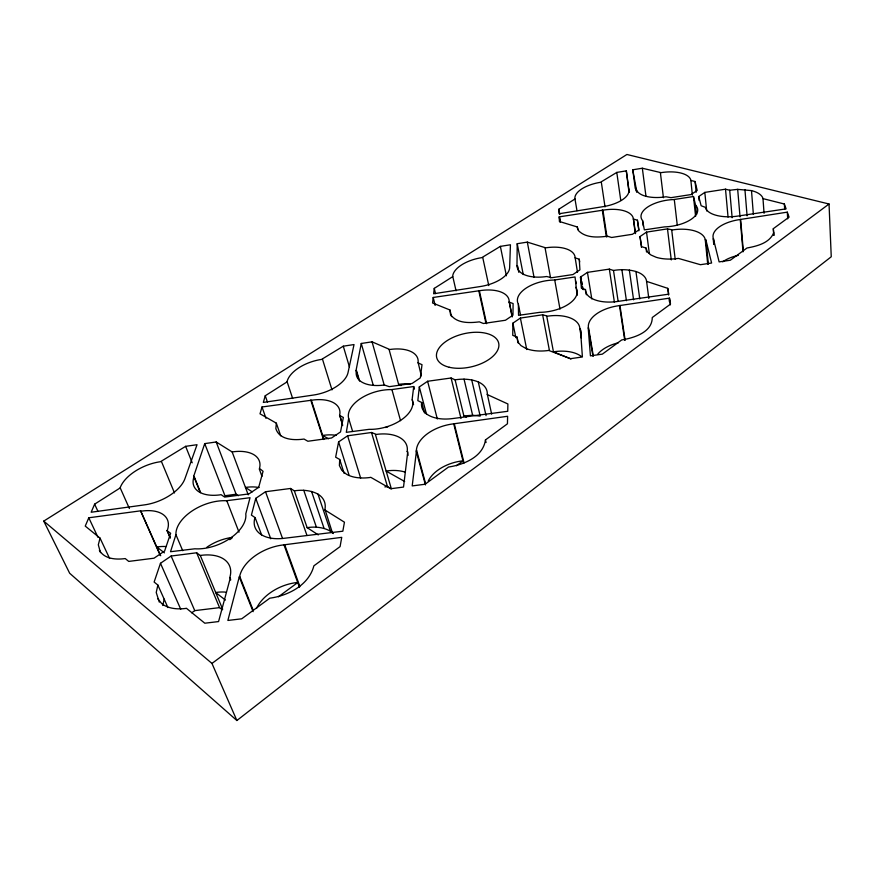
<?xml version="1.0" encoding="UTF-8"?>
<svg xmlns="http://www.w3.org/2000/svg" width="875" height="875" viewBox="0 0 875 875"><rect width="100%" height="100%" fill="white"/><g stroke="black" fill="none" stroke-linecap="round" stroke-linejoin="round"><path stroke-width="1.31" d="M581.361 338.242L579.83 328.366A31.97 16.997 -10.8 0 0 547.652 316.159L542.631 314.781L520.384 318.062L512.87 323.181L512.75 335.333L517.027 337.061L518.295 343.219M517.781 269.598L516.983 265.606L517.212 243.709L527.319 242.113L545.716 247.833A29.247 14.219 -10.8 0 1 575.116 257.48L577.5 272.344M707.711 264.119L705.206 239.345A30.078 14.514 -7.8 0 0 672.536 229.917L667.494 228.878L646.527 232.116L640.008 236.556L641.462 247.33M287.142 381.839L287.175 381.259A31.752 16.527 -17.2 0 1 321.562 359.417L343.284 346.183L354.025 344.564L348.053 372.488A31.752 16.527 -17.2 0 1 313.294 395.073L263.331 402.413L265.256 395.752L287.142 381.839L292.666 398.475M692.387 195.114L690.834 180.152A27.65 12.294 -8.4 0 0 661.008 172.659L642.337 168.23L632.756 169.794L635.283 188.562M239.772 576.516L239.859 575.498A39.266 24.358 -22.1 0 1 282.636 545.016L341.742 537.337L340.08 546.612L313.884 565.83C308.908 585.069 288.236 595.711 269.806 598.183L241.708 618.811L227.872 620.452L239.269 576.888L239.772 576.516L253.258 610.433M648.823 298.506L646.538 280.995A30.931 15.662 -9.1 0 0 635.939 271.502C628.655 269.434 620.933 269.227 613.495 270.473L609.339 269.117L587.442 272.366L580.464 277.123L581.383 288.116L585.473 289.548L586.338 294.766M491.652 414.159L487.287 394.067A33.567 18.845 -13.8 0 0 478.275 381.894C470.936 378.995 462.831 378.591 455.109 379.837L451.095 378L427.612 381.27L419.311 386.925L417.834 400.63L421.772 402.555L424.506 412.912M416.522 450.461L412.202 485.92L425.086 484.236L448.536 467.02C463.652 464.8 483.066 456.991 485.45 439.928L507.445 423.795L507.609 416.27L452.43 423.992A35.306 20.825 -14.4 0 0 416.434 449.641L425.633 483.777M512.083 316.761L509.162 301.58A30.22 15.312 -12.6 0 0 480.211 290.598L433.212 297.456L432.567 302.98L449.958 309.991L451.522 316.608M452.769 276.62L434.263 288.378L433.639 293.759L480.309 286.53A29.006 14.066 -12.4 0 0 509.655 267.455L510.431 244.781L500.369 246.378L481.83 257.633A29.006 14.066 -12.4 0 0 452.692 276.139L456.061 290.828M412.147 399.427L413.722 386.531L391.508 389.605A33.141 18.364 -16 0 0 348.666 418.447L346.303 432.327L369.097 429.341A33.141 18.364 -16 0 0 401.308 419.891A33.141 18.364 -16 0 0 412.234 399.766L413.547 404.666M635.13 232.531L633.325 218.597A28.394 13.234 -9.5 0 0 603.717 210.055L559.202 216.858L559.42 221.495L577.303 226.975L577.741 229.655M516.983 265.606L517.431 266.306A29.247 14.219 -10.8 0 0 546.678 276.511L551.644 277.725L572.961 274.553L579.917 269.839L579.25 259.208L575.05 257.819M162.783 605.522L164.183 599.167L157.861 585.058L154.131 582.039L160.475 563.292L171.128 556.03L196.656 552.781L200.32 555.527L222.688 609.295M585.473 289.548L585.375 290.106A30.931 15.662 -9.1 0 0 617.75 301.438L668.784 294.175L667.756 288.345L646.505 281.345M408.122 455.372L407.258 450.887A35.153 20.409 -16.9 0 0 376.414 434.416L371.503 432.502L347.594 435.794L338.592 441.93L335.65 457.166L339.719 459.495L344.127 473.408M358.728 379.542L356.059 370.464L361.266 343.47L372.061 341.841L389.791 349.508A31.806 16.844 -15.4 0 1 418.097 362.414L421.356 375.933M577.303 226.975L578.452 230.606C585.834 238.219 597.789 237.442 607.458 236.217L611.625 237.486L632.439 234.281L638.947 229.873L637.416 220.183L633.27 218.991M120.214 487.9L120.367 487.189A35.252 18.812 -22.6 0 1 160.475 461.716L185.631 446.337L197.039 444.708L185.019 478.45A35.252 18.812 -22.6 0 1 144.331 504.897L91.164 512.236L94.62 504.164L120.214 487.9L129.391 508.528M318.292 534.909L307.147 527.647L294.339 490.853L290.533 488.469L265.508 491.728L255.752 498.367L251.409 515.112L255.106 517.606L261.8 535.423M342.661 425.6L339.719 414.816A33.283 18.091 -18 0 0 312.233 400.127L262.008 406.984L260.017 413.82L276.347 423.172L280.7 435.794M356.059 370.464L356.366 371.328A31.806 16.844 -15.4 0 0 384.355 384.989L389.233 386.662L412.081 383.48L420.361 377.869L422.002 364.689L417.955 362.83M175.93 534.702L170.527 551.709L194.83 548.8A36.848 21.153 -22.5 0 0 230.256 538.256A36.848 21.153 -22.5 0 0 245.777 513.866L250.031 497.711L226.384 500.741A36.848 21.153 -22.5 0 0 175.93 534.702L182.733 550.714M421.772 402.555L421.553 403.244A33.567 18.845 -13.8 0 0 452.823 418.534L507.73 411.294L507.894 403.977L487.178 394.505M449.958 309.991L450.472 314.366C456.564 323.63 469.602 323.083 479.347 321.858L483.405 323.498L505.455 320.25L512.958 315.175L513.1 303.57L509.042 302.039M200.287 492.614L193.714 476.23L204.728 443.614L216.191 441.973L232.159 451.959L248.238 494.856M332.5 533.072L324.942 509.338A37.002 21.941 -20.3 0 0 317.975 494.123C310.767 490.241 302.291 489.606 294.339 490.853M160.705 555.723L140.613 510.836L88.791 517.781L85.247 526.094L100.045 538.114L109.594 558.447M193.714 476.23L193.845 477.312A35.055 19.337 -20.9 0 0 219.942 494.878L221.047 494.648L224.645 497.077L248.959 493.916L258.683 487.331L263.069 471.297L259.492 468.409A35.055 19.337 -20.9 0 0 232.892 451.828L232.159 451.959M230.683 580.027L230.027 576.734A39.484 23.581 -24.4 0 0 201.359 555.308L200.32 555.527M255.106 517.606L254.734 518.448A37.002 21.941 -20.3 0 0 284.145 538.3L342.836 531.202L344.444 522.2L324.734 509.873M276.347 423.172L275.844 428.641C279.442 440.059 294.164 440.464 304.03 439.053L307.869 441.252L331.559 437.992L340.528 431.922L343.35 417.441L339.489 415.384M773.314 228.681L773.697 232.761C769.519 243.173 756.93 246.159 746.977 248.008L730.33 260.225L719.13 261.898L713.223 238.12A30.57 14.569 -6.3 0 1 739.102 219.669L787.292 212.144L789.075 217.109L773.314 228.681L773.763 235.266M170.308 538.158L167.081 530.644L167.431 529.944A37.297 20.628 -24.3 0 0 142.144 511.044L141.181 511.252M100.045 538.114L98.317 544.808L100.494 552.628M640.008 236.556L641.627 246.673L646.002 248.008L647.391 251.956L650.956 254.997L656.239 257.305A30.078 14.514 -7.8 0 0 678.377 258.398L700.448 264.698L711.605 263.025L705.906 239.98L705.195 239.772M517.027 337.061L517.77 341.83L520.92 345.581L525.973 348.491A31.97 16.997 -10.8 0 0 548.723 350.448L570.533 358.673L582.4 356.978L580.453 329.142L579.742 328.869M339.719 459.495L339.391 465.511L341.808 470.345L346.413 474.206A35.153 20.409 -16.9 0 0 369.742 477.531L370.759 477.312L390.709 488.742L403.528 487.058L407.728 451.894L407.05 451.533M157.861 585.058L156.231 592.506L159.305 602.142M236.884 720.519L831.25 256.758L829.041 204.006L626.927 154.481L43.75 521.106L69.661 573.245L236.884 720.519L211.969 663.436L43.75 521.106M211.969 663.436L829.041 204.006M278.392 596.794L297.741 582.553L296.373 582.597A38.402 24.773 -22.8 0 0 256.484 608.442M456.367 465.762L462.962 460.906L461.672 460.972A34.584 21.263 -14.5 0 0 428.269 480.998M588.208 328.016L588.35 327.119A32.375 17.172 -8.8 0 1 618.275 305.78L669.473 298.134L670.523 304.106L652.269 317.516C652.269 332.413 633.828 337.936 621.709 339.938L602.339 354.145L590.428 355.841L588.208 328.016L592.955 356.256M191.713 612.817L194.764 610.63L219.548 607.633L222.272 609.777M229.709 539.678L231.919 538.147M699.147 200.517L698.731 196.536L704.812 192.402L725.506 189.186L729.695 190.236L737.68 189.361L751.494 190.608A29.28 13.398 -6.7 0 1 762.967 198.33L764.061 213.281M628.972 192.259L626.325 170.855L616.787 172.419L600.436 182.317A27.333 12.228 -9.6 0 0 574.897 198.538L576.975 210.689M628.611 189.623L628.863 189.973A27.333 12.228 -9.6 0 1 603.225 206.642L559.07 213.752L558.862 209.223L575.05 198.931M307.147 527.647C315 526.433 323.378 527.198 330.411 531.18A36.225 22.378 -20.8 0 1 333.375 533.542M455.109 379.837L463.881 415.92L472.631 415.253L480.189 416.106M546.766 316.356L553.459 351.87L554.323 351.684A31.38 17.423 -10.7 0 1 581.284 356.409M389.113 349.639L398.628 384.42L399.284 384.289A31.216 17.27 -15.5 0 1 410.517 383.994M643.289 225.936L642.589 220.609A28.602 13.234 -8.1 0 1 673.881 199.544L693.481 196.514L695.592 205.188L696.587 214.539M575.739 287.317L575.892 287.58A30.319 15.4 -10.8 0 1 568.903 303.92A30.319 15.4 -10.8 0 1 539.777 312.331L518.547 315.339L518.361 304.227A30.319 15.4 -10.8 0 1 554.323 280.022L575.05 276.959L577.117 295.345M238.383 495.709L236.119 494.211L224.963 495.742L204.728 443.614M384.88 486.905L387.461 486.566L391.355 488.797L375.462 434.623M690.812 180.436L695.067 181.508L697.2 190.433L691.119 194.545L670.972 197.673L666.006 196.777A27.65 12.294 -8.4 0 1 636.234 188.836L632.756 169.794M762.978 198.625L784.35 204.006L786.1 208.863L737.997 216.059A29.28 13.398 -6.7 0 1 705.272 207.309L701.137 205.734L698.731 196.536M553.459 351.87L570.97 358.947M398.628 384.42L401.002 385.569M463.881 415.92L466.32 417.102M328.486 438.758L322.678 435.498L323.553 435.312A32.638 18.517 -18.4 0 1 336.164 435.312M404.666 481.48L386.159 471.1L387.1 470.892A34.442 20.847 -17.1 0 1 405.387 472.205M252.197 491.848L245.47 487.463L246.181 487.331A34.366 19.764 -21.5 0 1 259.033 487.517M167.081 530.644L170.636 533.302L164.62 551.02L154.011 558.206L128.734 561.411L125.234 558.567C116.145 559.825 104.42 559.169 99.356 550.222M229.677 577.522L230.311 577.992L218.575 621.567L204.805 623.208L186.386 608.256L185.281 608.497A39.484 23.581 -24.4 0 1 161.667 603.553L157.697 598.598M164.412 552.869L156.887 547.05L157.839 546.842A36.52 21.055 -25 0 1 165.998 546.558M225.444 600.086L215.72 592.561L216.748 592.342A38.62 23.997 -25.2 0 1 225.531 592.113M695.592 205.188L695.767 205.406A28.602 13.234 -8.1 0 1 691.316 219.22A28.602 13.234 -8.1 0 1 664.409 226.898L644.35 229.884L642.589 220.609M88.791 517.781L98.011 537.37M94.62 504.164L98 511.47M164.183 599.167L167.923 607.589M160.475 563.292L180.731 609.23M140.613 510.836L160.147 555.319M171.128 556.03L194.764 610.63M167.289 530.797L169.98 537.075M196.656 552.781L219.548 607.633M161.503 461.661L174.508 492.953M194.173 476.547L200.583 492.516M239.269 576.888L253.116 611.658M185.631 446.337L192.216 462.809M226.822 500.784L239.006 532.175M216.191 441.973L236.119 494.211M255.752 498.367L270.758 538.792M265.508 491.728L282.527 538.42M284.605 544.545L299.852 586.381M284.014 544.961L299.502 587.409M259.262 468.913L261.975 476.372M290.533 488.469L306.939 535.38M262.008 406.984L265.978 418.348M265.256 395.752L267.488 402.194M303.734 490.23L316.367 527.1M311.555 491.422L324.067 528.369M317.975 494.123L330.411 531.18M310.723 399.995L323.466 439.502M311.347 400.323L323.859 439.162M338.592 441.93L349.092 475.289M339.719 415.505L342.53 424.572M347.594 435.794L360.653 478.089M322.536 359.341L331.997 389.889M348.666 418.447L352.636 431.452M371.503 432.502L387.461 486.566M343.284 346.183L349.475 367.073M356.552 370.705L359.592 381.052M361.266 343.47L373.297 385.383M372.061 341.841L384.234 385.153M391.934 389.616L400.553 420.678M416.095 450.767L425.447 484.925M413.722 386.531L414.411 389.134M419.311 386.925L426.497 414.247M427.612 381.27L437.314 418.961M454.234 423.566L464.012 462.798M453.742 423.916L463.608 463.466M433.212 297.456L435.159 305.419M451.095 378L460.994 418.447M434.263 288.378L435.542 293.65M464.023 379.094L472.631 415.253M471.702 379.859L479.894 414.805M485.45 439.928L486.062 442.52M478.275 381.894L486.062 415.647M479.38 290.784L486.609 323.684M478.734 290.533L485.909 323.137M482.759 257.556L488.775 285.589M509.283 302.127L512.291 316.717M512.87 323.181L515.856 337.63M500.369 246.378L506.395 275.8M518.361 304.227L520.505 314.88M520.384 318.062L526.75 349.541M517.508 265.792L518.798 272.322M517.212 243.709L523.261 274.553M527.319 242.113L534.067 277.43M542.631 314.781L549.391 350.339M545.092 247.964L550.55 277.812M554.728 280.022L560 309.127M580.683 330.488L581.372 334.512M558.862 209.223L559.77 214.495M559.748 217.722L560.438 221.703M559.202 216.858L560.131 222.173M575.728 280.941L576.177 283.598M579.25 259.208L579.698 261.898M581.033 276.445L581.47 279.092M581.919 281.739L582.356 284.386M582.794 287.033L583.242 289.68M580.464 277.123L582.477 289.089M588.569 327.764L593.294 355.917M587.442 272.366L591.795 298.922M602.941 210.23L606.977 236.863M602.284 210.033L606.342 236.808M609.339 269.117L614.436 302.444M601.322 182.219L605.03 206.894M619.927 305.397L625.144 340.156M619.522 305.692L624.728 340.331M613.495 270.473L618.166 301.47M621.884 269.642L626.423 300.694M616.787 172.419L620.78 200.484M629.344 270.047L633.587 299.83M635.939 271.502L639.778 298.955M633.522 219.056L635.512 233.647M629.092 189.306L629.431 191.8M626.325 170.855L629.267 192.281M637.416 220.183L638.859 230.814M646.002 248.008L646.527 251.967M636.234 188.398L636.759 192.358M635.698 188.256L636.059 190.914M646.527 232.116L649.359 253.63M642.337 168.23L645.991 196.427M669.473 298.134L670.316 304.872M667.756 288.345L668.598 295.039M669.102 299.053L669.43 301.733M667.494 228.878L671.267 259.919M660.406 172.78L663.436 197.717M671.716 230.092L675.205 259.339M674.286 199.533L677.283 225.312M693.481 196.514L695.603 216.398M695.067 181.508L696.194 192.27M705.906 239.98L708.4 264.119M704.812 192.402L706.694 210.952M713.519 238.645L714.055 244.07M713.213 238.864L713.748 244.245M725.506 189.186L728.055 217.12M729.695 190.236L732.145 217.733M740.633 219.308L743.356 251.322M737.68 189.361L740.031 216.902M740.272 219.57L743.028 251.858M744.931 189.536L747.086 215.83M751.494 190.608L753.364 214.342M773.697 232.761L773.883 235.408M787.292 212.144L787.708 218.87M784.35 204.006L784.689 209.355M206.992 547.148A36.083 21.58 -23.1 0 1 232.203 537.414M385.427 427.503A32.506 18.791 -16.2 0 1 387.713 426.88M597.844 354.047A31.762 17.598 -8.6 0 1 618.384 342.77M722.684 261.855A30.034 14.973 -5.9 0 1 738.347 255.336M449.225 367.259A31.839 16.964 -13.1 0 0 498.728 347.047A31.839 16.964 -13.1 0 0 455.044 336.547A31.839 16.964 -13.1 0 0 449.225 367.259"/></g></svg>
